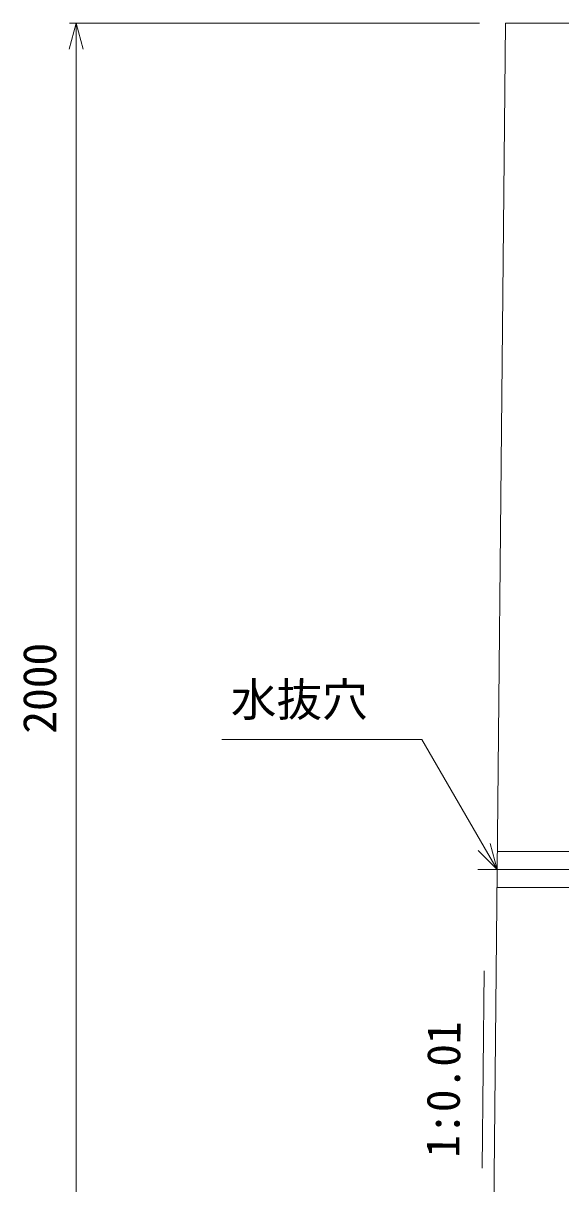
# Model space of a CAD drawing. Units: millimetres, scale not verified. Extents: x 748 to 253048, y 13754 to 73154.
# Drawn here: x 58000 to 62129, y 33440 to 42354 of the extents above; entities that cross this region are included whole.
import ezdxf
from ezdxf.enums import TextEntityAlignment as Align

# ---------------------------------------------------------------- set-up
doc = ezdxf.new("R2010")
doc.units = ezdxf.units.MM
doc.header["$LTSCALE"] = 300
for name, color, linetype, lineweight in [('0_2', 1, 'Continuous', 18), ('D-BMK', 2, 'Continuous', 18), ('D-STR', 1, 'Continuous', 18), ('D-STR-DIM', 7, 'Continuous', 18), ('D-STR-HTXT', 7, 'Continuous', 18)]:
    doc.layers.add(name, color=color, linetype=linetype, lineweight=lineweight)
doc.styles.add('ＭＳ ゴシック', font='')
doc.styles.get('ＭＳ ゴシック').set_extended_font_data('MS Gothic')

msp = doc.modelspace()

# ---------------------------------------------------------------- linework, layer by layer
at = {"layer": '0_2'}
for p, q in [((58351.7, 42153.6), (58405.3, 42353.6)), ((58405.3, 42353.6), (58458.9, 42153.6)), ((58405.3, 42353.6), (58405.3, 42153.6)), ((61640.3, 35853.6), (61540.3, 36026.8)), ((61640.3, 35853.6), (61586.7, 36053.6)), ((61493.9, 36000), (61640.3, 35853.6))]:
    msp.add_line(p, q, dxfattribs=at)
at = {"layer": 'D-BMK'}
msp.add_line((61492.3, 35853.6), (62492.3, 35853.6), dxfattribs=at)
at = {"layer": 'D-STR'}
for p, q in [((61605.3, 32353.6), (61705.3, 42353.6)), ((61705.3, 42353.6), (62455.3, 42353.6)), ((61641.7, 35991.1), (62333.9, 35991.1)), ((61639, 35716.1), (62338.6, 35716.1))]:
    msp.add_line(p, q, dxfattribs=at)
at = {"layer": 'D-STR-DIM'}
for p, q in [((61505.3, 42353.6), (58355.3, 42353.6)), ((58405.3, 42153.6), (58405.3, 32553.6))]:
    msp.add_line(p, q, dxfattribs=at)
at = {"layer": 'D-STR-HTXT'}
for p, q in [((61063, 36853.6), (59525.7, 36853.6)), ((61540.3, 36026.8), (61063, 36853.6)), ((61525.5, 33561.3), (61540.7, 35075.6))]:
    msp.add_line(p, q, dxfattribs=at)

# ---------------------------------------------------------------- texts
at = {"layer": 'D-STR-DIM', "color": 1, "style": 'ＭＳ ゴシック'}
msp.add_text('2000', height=256.6, rotation=90, dxfattribs=at).set_placement((58330.3, 36897), align=Align.BOTTOM_LEFT)
at = {"layer": 'D-STR-HTXT', "color": 1, "style": 'ＭＳ ゴシック'}
msp.add_text('水抜穴', height=256.6, dxfattribs=at).set_placement((59594.8, 36953.6), align=Align.BOTTOM_LEFT)
msp.add_text('1:0.01', height=256.6, rotation=89.427, dxfattribs=at).set_placement((61426.3, 33639.1), align=Align.BOTTOM_LEFT)

doc.saveas('drawing.dxf')
